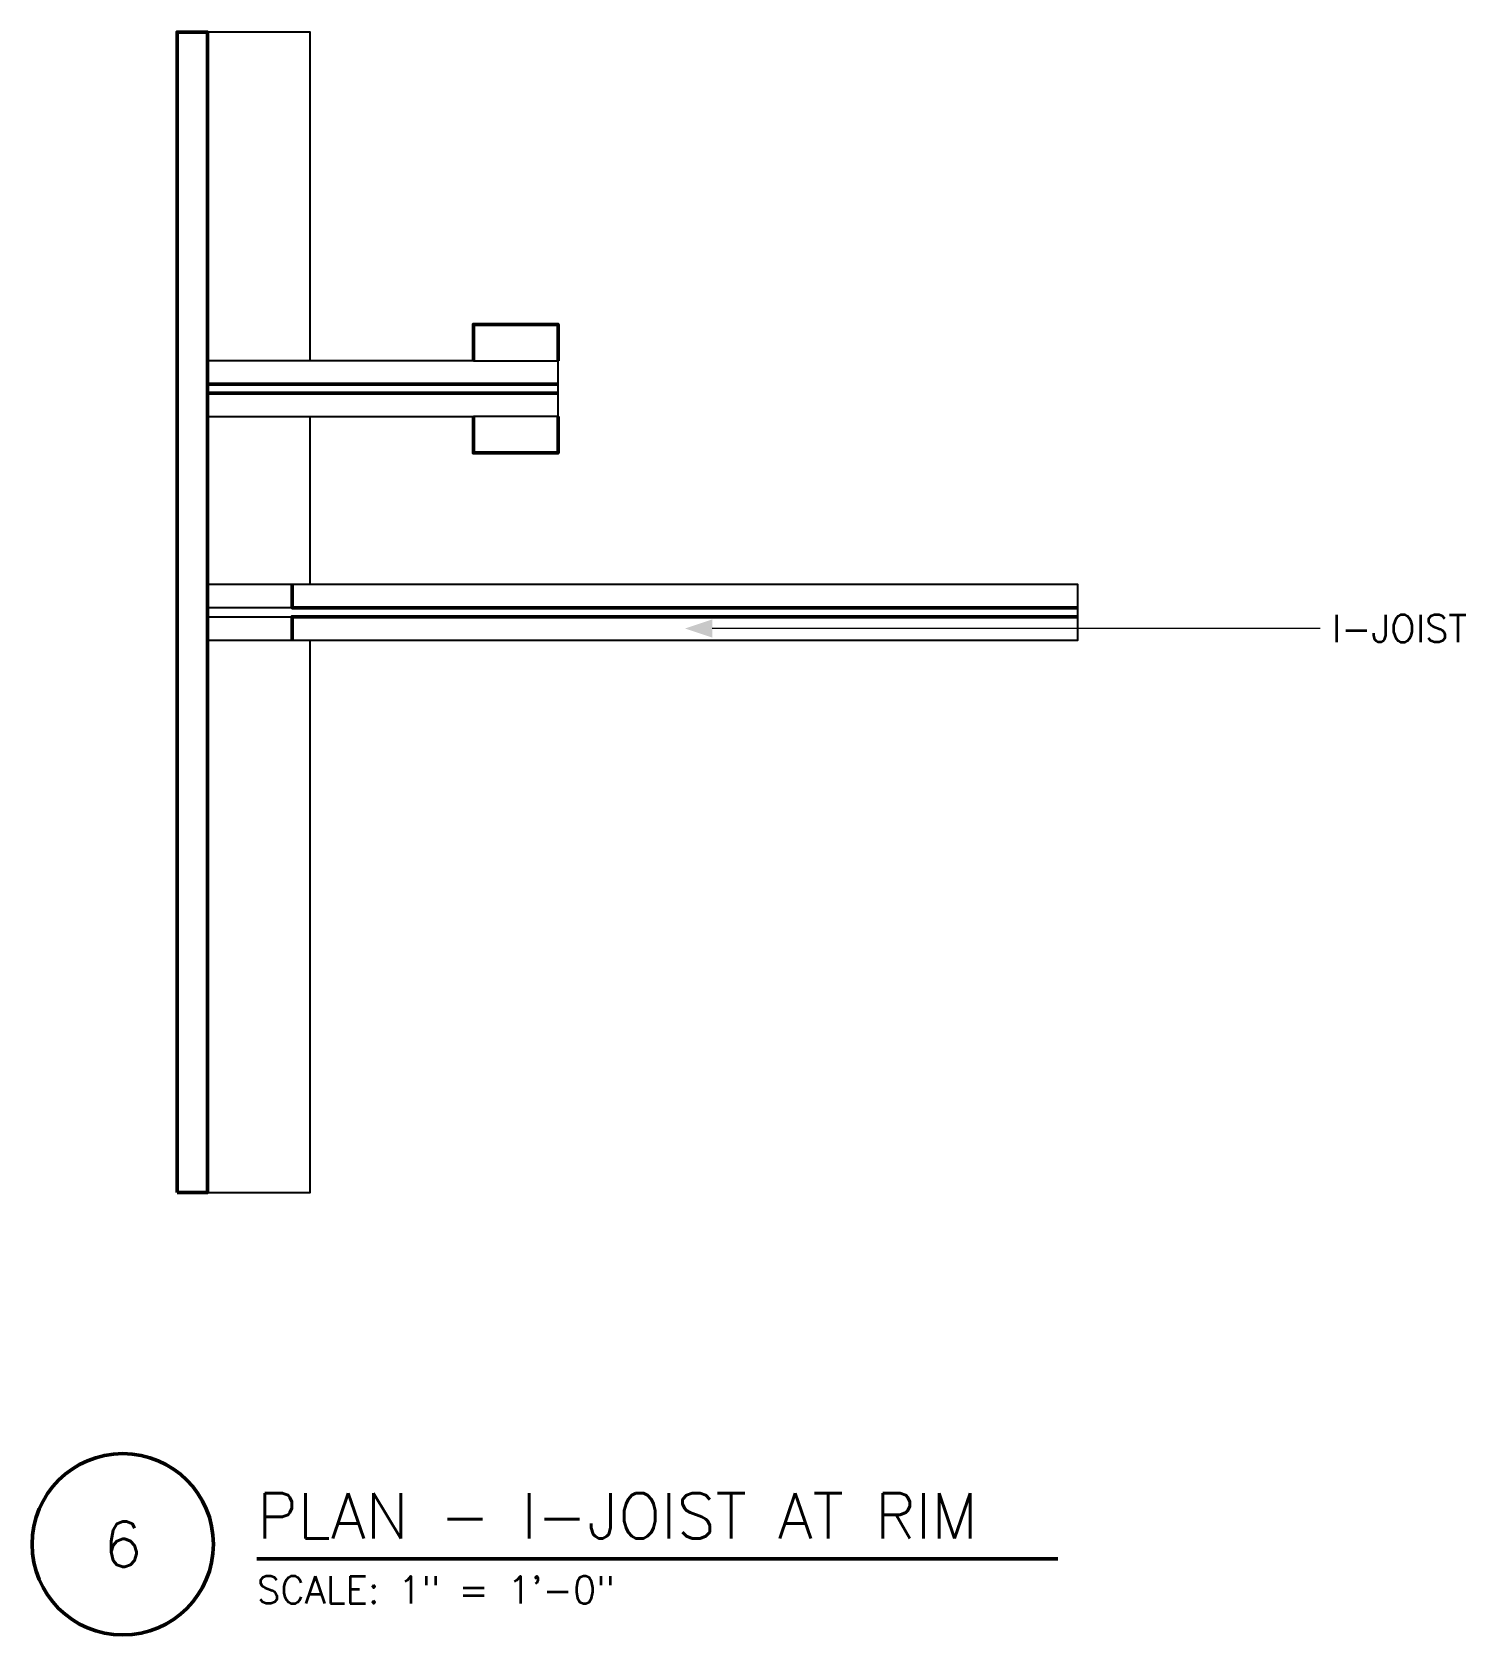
# Model space of a CAD drawing. Header units: inches. Extents: x -6 to 53.3, y -42.3 to 24.
import ezdxf
from ezdxf.enums import TextEntityAlignment as Align

# ---------------------------------------------------------------- set-up
doc = ezdxf.new("R2010")
doc.units = ezdxf.units.IN
doc.header["$MEASUREMENT"] = 0
for name, color, linetype, lineweight in [('S-ANNO-NOTE', 7, 'CONTINUOUS', 18), ('S-ANNO-TTLB', 7, 'CONTINUOUS', 50), ('S-DETL-BYND', 7, 'CONTINUOUS', 25), ('S-DETL-CUT', 7, 'CONTINUOUS', 50)]:
    doc.layers.add(name, color=color, linetype=linetype, lineweight=lineweight)
doc.styles.add('KERF', font='romans.shx')

msp = doc.modelspace()

# ---------------------------------------------------------------- hatches: boundary and pattern name
at = {"layer": 'S-ANNO-NOTE', "lineweight": 50}
msp.add_hatch(color=256, dxfattribs=at).paths.add_polyline_path([(21, -0.671875), (22.125, -1.046875), (22.125, -0.296875)])

# ---------------------------------------------------------------- linework, layer by layer
at = {"layer": 'S-ANNO-NOTE', "lineweight": 18}
msp.add_lwpolyline([(47.27, -0.671875), (45.77, -0.671875), (22.125, -0.671875)], dxfattribs=at)
at = {"layer": 'S-ANNO-TTLB', "lineweight": 50}
msp.add_lwpolyline([(-6, -38.55, 1), (1.5, -38.55, 1)], format="xyb", close=True, dxfattribs=at)
msp.add_lwpolyline([(3.3, -39.15), (36.425, -39.15)], dxfattribs=at)
at = {"layer": 'S-DETL-BYND', "lineweight": 25}
for points in [[(5.5, 10.40625), (5.5, 24), (1.25, 24)], [(12.25, 10.40625), (1.25, 10.40625)], [(12.25, 10.40625), (15.75, 10.40625)], [(15.75, 8.09375), (15.75, 9.0625), (15.75, 9.4375), (15.75, 10.40625)], [(1.25, 9.4375), (1.25, 9.0625)], [(1.25, 8.09375), (12.25, 8.09375)], [(5.5, 1.15625), (5.5, 8.09375)], [(15.75, 8.09375), (12.25, 8.09375)], [(1.25, -0.1875), (1.25, -1.15625), (4.75, -1.15625), (37.25, -1.15625), (37.25, -0.1875), (37.25, 0.1875), (37.25, 1.15625), (4.75, 1.15625), (1.25, 1.15625), (1.25, 0.1875)], [(4.75, 0.1875), (1.25, 0.1875), (1.25, -0.1875), (4.75, -0.1875)], [(1.25, -24), (5.5, -24), (5.5, -1.15625)]]:
    msp.add_lwpolyline(points, dxfattribs=at)
at = {"layer": 'S-DETL-CUT', "lineweight": 50}
msp.add_lwpolyline([(0, -24), (1.25, -24), (1.25, 24), (0, 24)], close=True, dxfattribs=at)
for points in [[(15.75, 10.40625), (15.75, 11.90625), (12.25, 11.90625), (12.25, 10.40625)], [(15.75, 9.4375), (1.25, 9.4375)], [(1.25, 9.0625), (15.75, 9.0625)], [(12.25, 8.09375), (12.25, 6.59375), (15.75, 6.59375), (15.75, 8.09375)], [(37.25, 0.1875), (4.75, 0.1875), (4.75, 1.15625)], [(4.75, -1.15625), (4.75, -0.1875), (37.25, -0.1875)]]:
    msp.add_lwpolyline(points, dxfattribs=at)

# ---------------------------------------------------------------- texts
at = {"layer": 'S-ANNO-NOTE', "lineweight": 18, "style": 'KERF'}
msp.add_text('I-JOIST', height=1.125, dxfattribs=at).set_placement((47.75, -1.234375))
at = {"layer": 'S-ANNO-TTLB', "lineweight": 50, "style": 'KERF'}
msp.add_text('PLAN - I-JOIST AT RIM', height=1.875, dxfattribs=at).set_placement((3.3, -38.31))
msp.add_text('6', height=1.875, dxfattribs=at).set_placement((-2.25, -38.55), align=Align.MIDDLE_CENTER)
at = {"layer": 'S-ANNO-TTLB', "lineweight": 18, "style": 'KERF'}
msp.add_text('SCALE: 1" = 1\'-0"', height=1.125, dxfattribs=at).set_placement((3.3, -40.995))

doc.saveas('drawing.dxf')
